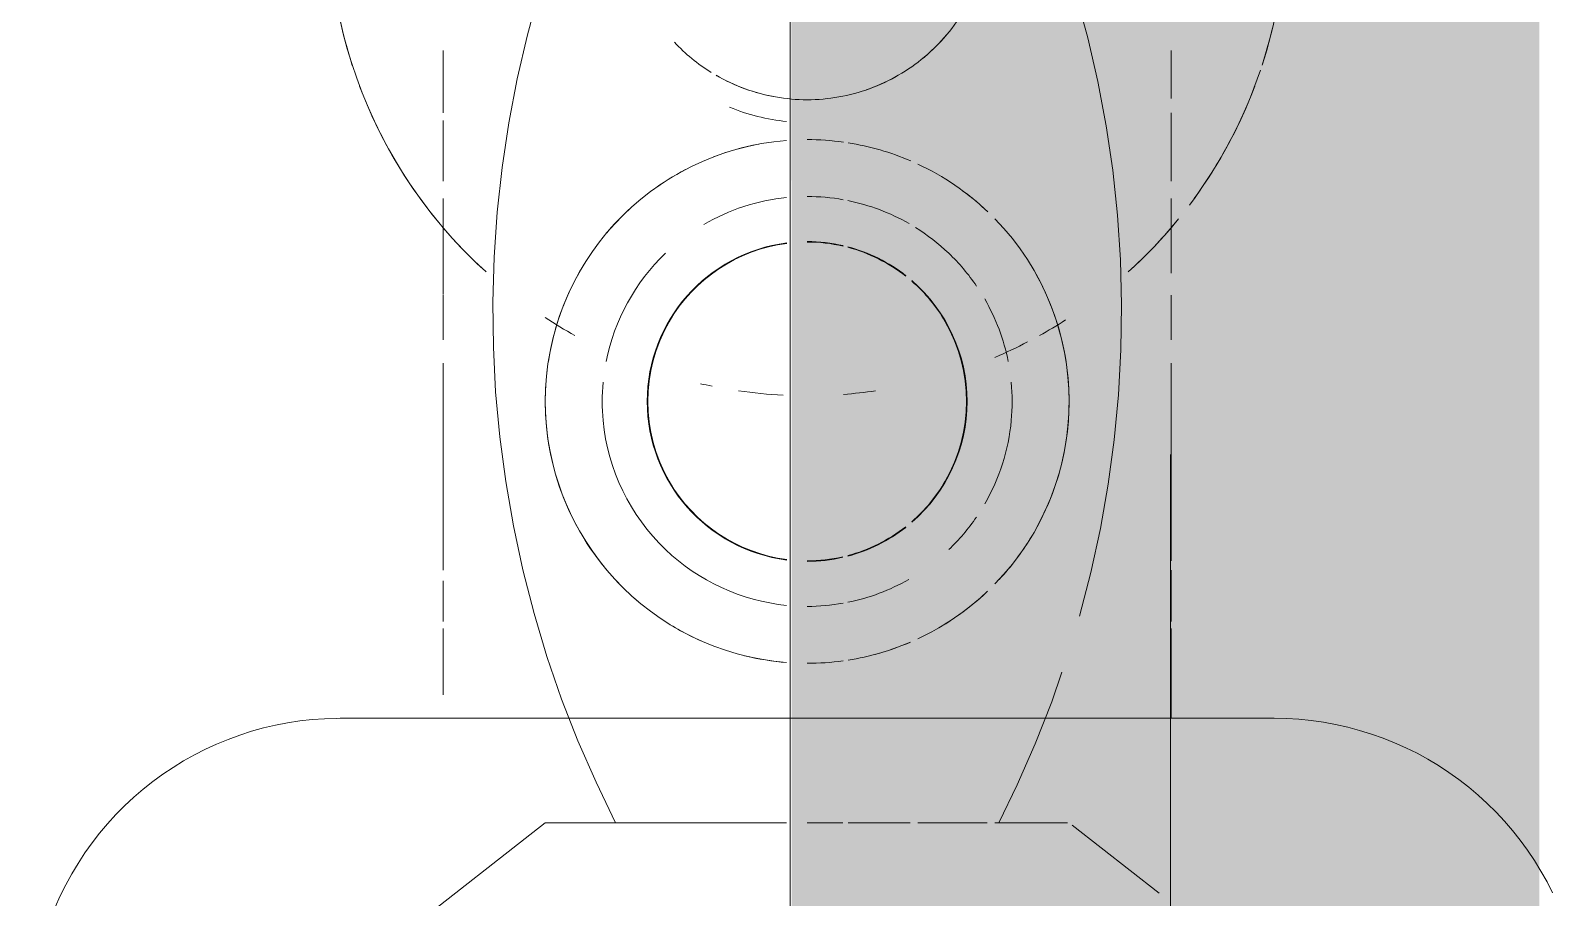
# Model space of a CAD drawing. Header units: millimetres. Extents: x -4000 to 187956, y -58990 to 162485.
# Drawn here: x 9099.9 to 9166.5, y 139104.4 to 139142.5 of the extents above; entities that cross this region are included whole.
import ezdxf

# ---------------------------------------------------------------- set-up
doc = ezdxf.new("R2010")
doc.units = ezdxf.units.MM
doc.linetypes.add('Dash 1_16_', pattern=[317.5, 158.75, -158.75])
for name, color, linetype, lineweight in [('P-PIPE', 3, 'Continuous', 9), ('P-PIPE-CNTR', 3, 'Continuous', 9), ('P-SANR-FIXT', 6, 'Continuous', 9)]:
    doc.layers.add(name, color=color, linetype=linetype, lineweight=lineweight)

# ---------------------------------------------------------------- blocks, each defined once
blk = doc.blocks.new('C307 - C307-V919-FFS - TANG 1')
at = {"layer": 'P-SANR-FIXT', "color": 250}
for p, q in [((11.5, -9), (18.977, -3.149)), ((0.901, -9), (11.5, -9))]:
    blk.add_line(p, q, dxfattribs=at)
at = {"layer": 'P-SANR-FIXT', "color": 16}
for p, q in [((-15.46, -5.901), (-11.632, -8.897)), ((-11.43, -9), (-8.246, -9)), ((-11.43, -9), (-9.959, -9)), ((-7.909, -9), (-4.855, -9)), ((-4.523, -9), (-1.796, -9)), ((-1.57, -9), (0, -9))]:
    blk.add_line(p, q, dxfattribs=at)
at = {"layer": 'P-SANR-FIXT', "color": 243}
for p, q in [((-9.959, -9), (-8.246, -9)), ((-7.24, -9), (-5.957, -9)), ((-4.416, -9), (-2.947, -9)), ((-1.566, -9), (0, -9))]:
    blk.add_line(p, q, dxfattribs=at)
at = {"layer": 'P-SANR-FIXT', "color": 9}
for p, q in [((-7.909, -9), (-6.261, -9)), ((-7.24, -9), (-5.957, -9)), ((-4.325, -9), (-2.976, -9)), ((-4.231, -9), (-2.947, -9)), ((-1.57, -9), (0, -9)), ((-1.566, -9), (0, -9)), ((-24.777, -12.895), (-25.289, -12.714)), ((-24.258, -13.056), (-24.777, -12.895)), ((-20.504, -13.585), (-21.047, -13.574)), ((-20.477, -13.585), (-20.503, -13.585)), ((-15.976, -13.585), (-15.976, -17.532)), ((-13.154, -13.585), (-15.919, -13.585)), ((-9.529, -13.585), (-11.207, -13.585)), ((-15.976, -17.832), (-15.976, -20.098)), ((-15.976, -20.497), (-15.976, -29.187)), ((-15.976, -30.203), (-15.976, -32.174)), ((-15.976, -33.134), (-15.976, -36.418))]:
    blk.add_line(p, q, dxfattribs=at)
at = {"layer": 'P-SANR-FIXT', "color": 252}
for p, q in [((0.901, -9), (4.507, -9)), ((5.957, -9), (7.283, -9)), ((8.132, -9), (9.959, -9))]:
    blk.add_line(p, q, dxfattribs=at)
at = {"layer": 'P-SANR-FIXT', "color": 253}
for p, q in [((2.947, -9), (4.231, -9)), ((2.976, -9), (4.325, -9)), ((5.957, -9), (7.283, -9)), ((6.261, -9), (7.971, -9)), ((11.296, -13.585), (9.73, -13.585)), ((15.976, -13.585), (13.154, -13.585)), ((20.651, -13.584), (20.504, -13.585)), ((15.976, -17.532), (15.976, -14.615)), ((15.976, -19.62), (15.976, -17.832)), ((15.976, -29.187), (15.976, -20.098)), ((15.976, -32.174), (15.976, -30.203)), ((15.976, -36.418), (15.976, -32.202))]:
    blk.add_line(p, q, dxfattribs=at)
at = {"layer": 'P-SANR-FIXT', "color": 254}
for p, q in [((-23.733, -13.196), (-24.258, -13.056)), ((-13.283, -13.585), (-15.669, -13.585)), ((-12.245, -13.585), (-12.893, -13.585)), ((-11.577, -13.585), (-12.245, -13.585)), ((-10.891, -13.585), (-11.577, -13.585)), ((-9.529, -13.585), (-11.207, -13.585)), ((-10.188, -13.585), (-10.891, -13.585)), ((-9.468, -13.585), (-10.188, -13.585)), ((-9.664, -13.585), (-8.933, -13.585)), ((-8.733, -13.585), (-9.468, -13.585)), ((-8.933, -13.585), (-8.188, -13.585)), ((-8.188, -13.585), (-7.43, -13.585)), ((-7.223, -13.585), (-7.985, -13.585)), ((-7.43, -13.585), (-6.66, -13.585)), ((-6.66, -13.585), (-5.879, -13.585)), ((-4.634, -13.585), (-5.902, -13.585)), ((-5.879, -13.585), (-5.089, -13.585)), ((-4.874, -13.585), (-5.666, -13.585)), ((-5.089, -13.585), (-4.29, -13.585)), ((-4.29, -13.585), (-3.485, -13.585)), ((-3.485, -13.585), (-2.674, -13.585)), ((-2.674, -13.585), (-1.859, -13.585)), ((-1.859, -13.585), (-1.041, -13.585)), ((-1.041, -13.585), (-0.221, -13.585)), ((-0.221, -13.585), (0, -13.585)), ((0.221, -13.585), (0, -13.585)), ((0, -13.585), (0.82, -13.585)), ((1.041, -13.585), (0.221, -13.585)), ((0.82, -13.585), (1.639, -13.585)), ((1.859, -13.585), (1.041, -13.585)), ((3.485, -13.585), (2.674, -13.585)), ((3.267, -13.585), (3.934, -13.585)), ((4.29, -13.585), (3.485, -13.585)), ((5.879, -13.585), (5.089, -13.585)), ((6.66, -13.585), (5.879, -13.585)), ((7.43, -13.585), (6.66, -13.585)), ((8.188, -13.585), (7.43, -13.585)), ((7.985, -13.585), (8.733, -13.585)), ((8.933, -13.585), (8.188, -13.585)), ((8.733, -13.585), (9.468, -13.585)), ((9.664, -13.585), (8.933, -13.585)), ((11.296, -13.585), (9.73, -13.585)), ((15.976, -13.585), (13.283, -13.585)), ((21.194, -13.567), (20.651, -13.584)), ((22.813, -13.387), (22.276, -13.469)), ((-15.976, -37.168), (-15.976, -40.17)), ((15.976, -39.833), (15.976, -37.168)), ((15.976, -42.914), (15.976, -40.17)), ((-15.976, -40.802), (-15.976, -42.914))]:
    blk.add_line(p, q, dxfattribs=at)
at = {"layer": 'P-SANR-FIXT', "color": 90}
for p, q in [((-7.985, -13.585), (-8.733, -13.585)), ((-2.455, -13.585), (-3.267, -13.585)), ((2.674, -13.585), (1.859, -13.585)), ((5.089, -13.585), (4.29, -13.585))]:
    blk.add_line(p, q, dxfattribs=at)
at = {"layer": 'P-SANR-FIXT', "color": 253, "flags": 128}
for points in [[(33.016, -5.29), (32.795, -5.786), (32.554, -6.273), (32.293, -6.75), (32.014, -7.216), (31.716, -7.671), (31.4, -8.113), (31.067, -8.542), (30.717, -8.958), (30.351, -9.359), (29.969, -9.745), (29.571, -10.116), (29.16, -10.47), (28.734, -10.808), (28.295, -11.129), (27.844, -11.431), (27.381, -11.716), (26.907, -11.981), (26.423, -12.228), (25.929, -12.455), (25.426, -12.662), (24.916, -12.848), (24.399, -13.015), (23.875, -13.16), (23.346, -13.284), (22.813, -13.387)], [(9.468, -13.585), (10.188, -13.585), (10.891, -13.585), (11.577, -13.585), (12.245, -13.585), (12.893, -13.585), (13.52, -13.585), (14.126, -13.585), (14.709, -13.585), (15.268, -13.585), (15.803, -13.585), (16.313, -13.585), (16.797, -13.585), (17.253, -13.585), (17.683, -13.585), (18.084, -13.585), (18.456, -13.585), (18.798, -13.585), (19.11, -13.585), (19.392, -13.585), (19.643, -13.585), (19.862, -13.585), (20.05, -13.585), (20.206, -13.585), (20.329, -13.585), (20.419, -13.585), (20.477, -13.585), (20.503, -13.585)], [(20.504, -13.585), (20.487, -13.585), (20.438, -13.585), (20.356, -13.585), (20.242, -13.585), (20.095, -13.585), (19.916, -13.585), (19.705, -13.585), (19.463, -13.585), (19.19, -13.585), (18.885, -13.585), (18.551, -13.585), (18.187, -13.585), (17.794, -13.585), (17.372, -13.585), (16.923, -13.585), (16.446, -13.585), (15.943, -13.585), (15.415, -13.585), (14.862, -13.585), (14.285, -13.585), (13.686, -13.585), (13.064, -13.585)], [(22.276, -13.469), (21.736, -13.529), (21.194, -13.567)]]:
    blk.add_lwpolyline(points, dxfattribs=at)
at = {"layer": 'P-SANR-FIXT', "color": 9, "flags": 128}
for points in [[(-25.289, -12.714), (-25.794, -12.513), (-26.29, -12.291), (-26.777, -12.05), (-27.254, -11.789), (-27.72, -11.51), (-28.174, -11.212), (-28.617, -10.896), (-29.046, -10.563), (-29.462, -10.213), (-29.863, -9.847), (-30.249, -9.465), (-30.62, -9.067), (-30.974, -8.656), (-31.312, -8.23), (-31.633, -7.791), (-31.935, -7.34), (-32.22, -6.877), (-32.485, -6.403), (-32.732, -5.919)], [(-21.047, -13.574), (-21.59, -13.541), (-22.13, -13.487), (-22.668, -13.411), (-23.203, -13.314), (-23.733, -13.196)], [(-20.504, -13.585), (-20.487, -13.585), (-20.438, -13.585), (-20.356, -13.585), (-20.242, -13.585), (-20.095, -13.585), (-19.916, -13.585), (-19.705, -13.585), (-19.463, -13.585), (-19.19, -13.585), (-18.885, -13.585), (-18.551, -13.585), (-18.187, -13.585), (-17.794, -13.585), (-17.372, -13.585), (-16.923, -13.585), (-16.446, -13.585)], [(-20.329, -13.585), (-20.419, -13.585), (-20.477, -13.585)], [(-20.05, -13.585), (-20.206, -13.585), (-20.329, -13.585)], [(-18.456, -13.585), (-18.798, -13.585), (-19.11, -13.585), (-19.392, -13.585), (-19.643, -13.585), (-19.862, -13.585), (-20.05, -13.585)], [(-15.803, -13.585), (-16.313, -13.585), (-16.797, -13.585), (-17.253, -13.585), (-17.683, -13.585), (-18.084, -13.585), (-18.456, -13.585)], [(-16.446, -13.585), (-15.943, -13.585), (-15.415, -13.585), (-14.862, -13.585), (-14.285, -13.585), (-13.686, -13.585), (-13.064, -13.585), (-12.422, -13.585), (-11.759, -13.585), (-11.078, -13.585), (-10.379, -13.585), (-9.664, -13.585)], [(-12.893, -13.585), (-13.52, -13.585), (-14.126, -13.585), (-14.709, -13.585), (-15.268, -13.585), (-15.803, -13.585)]]:
    blk.add_lwpolyline(points, dxfattribs=at)
at = {"layer": 'P-SANR-FIXT', "color": 16, "flags": 128}
for points in [[(-11.186, -15.605), (-10.736, -14.311), (-10.014, -12.471), (-9.219, -10.662), (-8.41, -9)], [(-11.8, -45.383), (-12.319, -43.475), (-12.761, -41.549), (-13.126, -39.607), (-13.414, -37.651), (-13.622, -35.686), (-13.752, -33.713), (-13.803, -31.737), (-13.775, -29.761), (-13.668, -27.787), (-13.482, -25.82), (-13.218, -23.861), (-12.875, -21.914), (-12.455, -19.983), (-11.958, -18.07)]]:
    blk.add_lwpolyline(points, dxfattribs=at)
at = {"layer": 'P-SANR-FIXT', "color": 250, "flags": 128}
blk.add_lwpolyline([(8.41, -9), (9.272, -10.778), (10.063, -12.59), (10.781, -14.432), (11.424, -16.3), (11.993, -18.194), (12.485, -20.108), (12.9, -22.04), (13.237, -23.988), (13.497, -25.947), (13.678, -27.916), (13.779, -29.889), (13.802, -31.866), (13.746, -33.842), (13.611, -35.814), (13.397, -37.779), (13.105, -39.733), (12.735, -41.675), (12.287, -43.6), (11.763, -45.506), (11.163, -47.389)], dxfattribs=at)
at = {"layer": 'P-SANR-FIXT', "color": 254, "flags": 128}
for points in [[(-5.666, -13.585), (-6.45, -13.585), (-7.223, -13.585)], [(-3.267, -13.585), (-4.073, -13.585), (-4.874, -13.585)], [(0, -13.585), (-0.82, -13.585), (-1.639, -13.585), (-2.455, -13.585)], [(1.639, -13.585), (2.455, -13.585), (3.267, -13.585)], [(3.934, -13.585), (4.073, -13.585), (4.874, -13.585), (5.666, -13.585), (6.45, -13.585)], [(6.45, -13.585), (7.223, -13.585), (7.985, -13.585)], [(13.064, -13.585), (12.422, -13.585), (11.759, -13.585), (11.078, -13.585), (10.379, -13.585), (9.664, -13.585)]]:
    blk.add_lwpolyline(points, dxfattribs=at)
at = {"layer": 'P-SANR-FIXT', "color": 16}
for centre, radius, start, end in [((0, -27.5), 11.5, 98.98374, 113.21858), ((0, -27.5), 11.5, 90, 97.87532), ((0, -27.5), 11.5, 114.973, 133.53943), ((0, -27.5), 9, 90, 100.07507), ((0, -27.5), 9, 90, 100.07507), ((0, -27.5), 9, 101.47933, 119.68747), ((0, -27.5), 9, 101.47933, 119.68747), ((0, -27.5), 11.5, 135.81062, 224.18888), ((0, -27.5), 7.022, 90, 102.92526), ((0, -27.5), 7.022, 104.71285, 128.06914), ((0, -27.5), 7.022, 130.89835, 229.10112), ((0, -27.5), 9, 174.64349, 185.35651), ((0, -27.5), 9, 174.64349, 185.35651), ((0, -48.75), 21, 132.17111, 140.93853), ((0, -27.5), 7.022, 231.83621, 255.28643), ((0, -27.5), 9, 226.30509, 238.08934), ((0, -27.5), 9, 226.30509, 238.08934), ((0, -27.5), 7.022, 256.9967, 270), ((0, -27.5), 11.5, 226.34563, 245.02635), ((0, -27.5), 9, 240.2082, 258.51993), ((0, -27.5), 9, 240.2082, 258.51993), ((0, -48.75), 21, 143.03982, 161.38185), ((0, -27.5), 9, 259.84481, 270), ((0, -27.5), 9, 259.84481, 270), ((0, -27.5), 11.5, 246.66961, 261.01551), ((0, -27.5), 11.5, 262.04295, 270), ((0, -48.75), 21, 162, 192.26173)]:
    blk.add_arc(centre, radius, start, end, dxfattribs=at)
at = {"layer": 'P-SANR-FIXT', "color": 9}
for centre, radius, start, end in [((0, -27.5), 11.5, 105.03281, 113.21858), ((0, -27.5), 11.5, 119.3947, 132.36024), ((0, -27.5), 11.5, 137.17483, 149.01674), ((0, -27.5), 7, 90, 102.96616), ((0, -27.5), 7, 104.75926, 128.18943), ((0, -27.5), 11.5, 150, 187.46893), ((0, -27.5), 7, 131.02734, 150), ((0, -48.75), 21, 94.34929, 98.22937), ((0, -27.5), 11.5, 188.80236, 210), ((0, -48.75), 21, 113.1077, 117.44865), ((0, -27.5), 7, 210, 228.97213), ((0, -27.5), 7, 231.71606, 255.24003), ((0, -48.75), 21, 132.96542, 140.93853), ((0, -27.5), 7, 256.95582, 270), ((0, -27.5), 11.5, 226.34563, 233.5957), ((0, -48.75), 21, 144, 159.34664), ((0, -27.5), 11.5, 246.66961, 261.01551), ((0, -48.75), 8, 108.74385, 119.04828), ((0, -48.75), 21, 162, 173.59456)]:
    blk.add_arc(centre, radius, start, end, dxfattribs=at)
at = {"layer": 'P-SANR-FIXT', "color": 253}
for centre, radius, start, end in [((0, -27.5), 11.5, 76.16411, 85.50419), ((0, -27.5), 11.5, 55.88224, 66.30039), ((0, -27.5), 11.5, 43.39928, 50.92246), ((0, -27.5), 7, 30, 82.61429), ((0, -27.5), 11.5, 31.86405, 40.18998), ((0, -27.5), 11.5, 353.02014, 30), ((0, -48.75), 21, 81.75697, 87.11157), ((0, -48.75), 21, 77.0995, 78.52703), ((0, -27.5), 11.5, 330, 351.19703), ((0, -27.5), 7, 277.38495, 330), ((0, -48.75), 21, 20.65336, 47.03458), ((0, -27.5), 11.5, 312.91003, 319.95545), ((0, -27.5), 11.5, 297.71851, 306.36025), ((0, -27.5), 11.5, 280.66585, 290.92131), ((0, -48.75), 8, 61.84941, 71.32298), ((0, -48.75), 21, 6.40544, 18)]:
    blk.add_arc(centre, radius, start, end, dxfattribs=at)
at = {"layer": 'P-SANR-FIXT', "color": 250}
for centre, radius, start, end in [((0, -27.5), 11.5, 274.49503, 85.50419), ((0, -27.5), 9, 46.30509, 84.25547), ((0, -27.5), 9, 46.30509, 84.25547), ((0, -27.5), 7.022, 277.36173, 82.63751), ((0, -27.5), 9, 354.64349, 5.35651), ((0, -27.5), 9, 354.64349, 5.35651), ((0, -48.75), 21, 347.73465, 47.83006), ((0, -27.5), 9, 275.74376, 300.28211), ((0, -27.5), 9, 275.74376, 300.28211)]:
    blk.add_arc(centre, radius, start, end, dxfattribs=at)
at = {"layer": 'P-SANR-FIXT', "color": 243}
for centre, radius, start, end in [((0, -27.5), 9, 133.69491, 145.65881), ((0, -27.5), 9, 133.69491, 145.65881), ((0, -27.5), 9, 150, 174.64349), ((0, -27.5), 9, 150, 174.64349), ((0, -27.5), 7, 150, 210), ((0, -27.5), 9, 191.24754, 210), ((0, -27.5), 9, 191.24754, 210), ((0, -48.75), 21, 119.04645, 122.69375), ((0, -27.5), 9, 214.24447, 226.30509), ((0, -27.5), 9, 214.24447, 226.30509)]:
    blk.add_arc(centre, radius, start, end, dxfattribs=at)
at = {"layer": 'P-SANR-FIXT', "color": 252}
for centre, radius, start, end in [((0, -27.5), 9, 5.35651, 46.30509), ((0, -27.5), 9, 5.35651, 46.30509), ((0, -27.5), 7, 330, 30), ((0, -27.5), 9, 313.69491, 348.75185), ((0, -27.5), 9, 313.69491, 348.75185), ((0, -48.75), 21, 56.75911, 60.95355), ((0, -48.75), 9, 67.77174, 84.25643)]:
    blk.add_arc(centre, radius, start, end, dxfattribs=at)
at = {"layer": 'P-SANR-FIXT', "color": 254}
for start, end in [(94.34929, 98.22937), (81.75697, 87.11157), (77.0995, 78.52703), (113.1077, 117.44865), (119.04645, 122.69375), (56.75911, 60.95355)]:
    blk.add_arc((0, -48.75), 21, start, end, dxfattribs=at)
at = {"layer": 'P-SANR-FIXT', "color": 90}
blk.add_arc((0, -48.75), 8, 60, 60.51529, dxfattribs=at)
at = {"layer": 'P-SANR-FIXT', "color": 250}
blk.add_open_spline([(18.14, -4.07), (19.755, -4.147), (23.175, -4.329), (28.273, -4.692), (33.432, -5.166), (37.602, -5.618), (40.864, -6.004), (44.081, -6.399), (47.997, -6.927), (52.535, -7.633), (56.941, -8.397), (61.248, -9.203), (65.448, -10.056), (70.877, -11.275), (85.281, -14.901), (106.179, -22.375), (129.304, -35.807), (141.715, -47.207), (147.158, -53.548)], degree=3, knots=[-0.92182, -0.92182, -0.92182, -0.92182, -0.9, -0.875, -0.85, -0.825, -0.8125, -0.8, -0.775, -0.75, -0.725, -0.7, -0.675, -0.65, -0.6, -0.4, -0.2, 0, 0, 0, 0], dxfattribs=at)
at = {"layer": 'P-SANR-FIXT', "color": 252}
for points in [[(4.001, -41.822), (3.195, -41.356), (1.415, -40.71), (-1.419, -40.71), (-4.084, -41.681), (-6.257, -43.505), (-7.674, -45.964), (-8, -47.822), (-8, -48.75)], [(3.776, -41.697), (3.03, -41.298), (2.22, -41.018), (1.388, -40.871)], [(5.828, -43.272), (5.35, -42.764), (4.806, -42.318), (4.213, -41.95)]]:
    blk.add_open_spline(points, degree=3, dxfattribs=at)
at = {"layer": 'P-SANR-FIXT', "color": 243}
for points in [[(-2.59, -41.181), (-3.08, -41.349), (-3.554, -41.564), (-4.002, -41.823)], [(-4.995, -42.501), (-5.409, -42.832), (-5.791, -43.205), (-6.131, -43.611)]]:
    blk.add_open_spline(points, degree=3, dxfattribs=at)
blk = doc.blocks.new('CMF2_NHAXUONG_A_rvt-1-FFS - TANG 1')
at = {"layer": 'P-SANR-FIXT', "color": 250, "lineweight": 9, "rotation": 180.0003356948516}
blk.add_blockref('C307 - C307-V919-FFS - TANG 1', (9134.048, 139098.683), dxfattribs=at)

msp = doc.modelspace()

# ---------------------------------------------------------------- block references
at = {"lineweight": 5}
msp.add_blockref('CMF2_NHAXUONG_A_rvt-1-FFS - TANG 1', (0, 0), dxfattribs=at)

# ---------------------------------------------------------------- next in the draw order: hatches: boundary and pattern name
at = {"layer": 'P-PIPE', "transparency": 33554534}
for points in [[(9150.002, 136742.598), (9150.002, 139409.537), (9133.301, 139409.537), (9133.87, 136742.598), (9145.679, 136742.598)], [(9150.002, 136742.598), (9166.702, 136742.598), (9166.133, 139409.537), (9150.002, 139409.537), (9150.002, 136828.299)]]:
    msp.add_hatch(color=1, dxfattribs=at).paths.add_polyline_path(points)

# ---------------------------------------------------------------- next in the draw order: linework, layer by layer
at = {"layer": 'P-PIPE', "color": 20, "lineweight": 13}
msp.add_line((9133.301, 139409.537), (9133.301, 136742.598), dxfattribs=at)
at = {"layer": 'P-PIPE-CNTR', "color": 1, "linetype": 'Dash 1_16_'}
msp.add_line((9150.002, 136742.598), (9150.002, 139409.537), dxfattribs=at)
msp.add_line((9150.002, 136742.598), (9150.002, 139409.537), dxfattribs=at)

doc.saveas('drawing.dxf')
